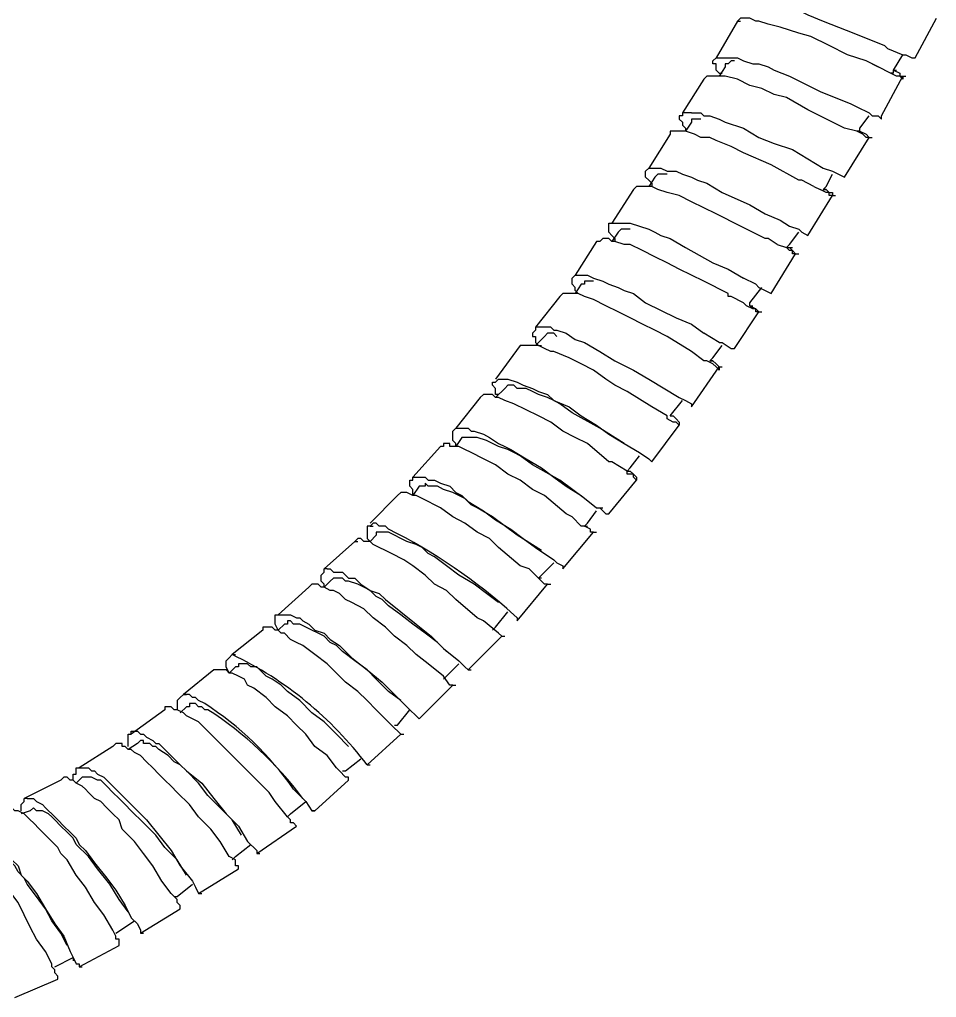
# Model space of a CAD drawing. Header units: millimetres. Extents: x 1.34 to 8.68, y 2.73 to 10.24.
# Drawn here: x 3.556 to 4.055, y 2.783 to 3.316 of the extents above; entities that cross this region are included whole.
import ezdxf

# ---------------------------------------------------------------- set-up
doc = ezdxf.new("R2010")
doc.units = ezdxf.units.MM
doc.layers.add('PDF2_형상', color=7, linetype='Continuous')

msp = doc.modelspace()

# ---------------------------------------------------------------- linework, layer by layer
at = {"layer": 'PDF2_형상', "lineweight": 25}
for points in [[(3.953746627889031, 3.326431191464378), (3.955413225111253, 3.326431191464378), (3.957079836222364, 3.326431191464378), (3.95874664177792, 3.326431191464378), (3.960413239000142, 3.326431191464378), (3.96374664177792, 3.324764385908822), (3.968746655666809, 3.324764385908822), (3.973746669555697, 3.3230977886866), (3.977079864000142, 3.321431191464378), (3.982079877889031, 3.319764372019933), (3.985413280666808, 3.318097774797711), (3.993746489000142, 3.314764372019933), (4.010413322333475, 3.308097760908822), (4.027079947333475, 3.301431149797711)], [(3.947079808444586, 3.314764372019933), (3.935413197333475, 3.294764330353267)], [(4.007079919555697, 3.296431149797711), (3.997079891777919, 3.301431149797711), (3.98707987788903, 3.3064311636866), (3.980413266777919, 3.308097760908822), (3.97541326677792, 3.309764358131044), (3.970413252889031, 3.3114311636866), (3.96374664177792, 3.313097774797711), (3.95874664177792, 3.314764372019933), (3.957079836222364, 3.314764372019933), (3.953746627889031, 3.316431177575489), (3.952079822333475, 3.316431177575489), (3.950413225111253, 3.316431177575489), (3.94874662788903, 3.316431177575489), (3.947079808444586, 3.314764372019933)], [(3.947079808444586, 3.314764372019933), (3.94874662788903, 3.314764372019933)], [(4.043746572333475, 3.294764330353267), (4.055413183444586, 3.316431177575489)], [(4.017079933444586, 3.293097733131044), (4.007079919555697, 3.296431149797711)], [(4.027079947333475, 3.301431149797711), (4.028746544555697, 3.299764344242155), (4.027079947333475, 3.301431149797711)], [(4.028746544555697, 3.299764344242155), (4.037079961222364, 3.296431149797711), (4.038746558444586, 3.296431149797711), (4.042079975111253, 3.294764330353267), (4.043746572333475, 3.294764330353267)], [(4.032079961222363, 3.288097733131044), (4.037079961222364, 3.296431149797711)], [(3.937080002889031, 3.286431122019933), (3.935413197333475, 3.288097733131044), (3.935413197333475, 3.289764330353266), (3.935413197333475, 3.291431135908822), (3.933746600111253, 3.291431135908822), (3.933746600111253, 3.293097733131044), (3.935413197333475, 3.294764330353267)], [(3.935413197333475, 3.294764330353267), (3.937080002889031, 3.294764330353267)], [(3.935413197333475, 3.294764330353267), (3.937080002889031, 3.294764330353267), (3.938746600111253, 3.294764330353267), (3.940413211222364, 3.294764330353267), (3.942079808444586, 3.294764330353267), (3.947079808444586, 3.294764330353267), (3.950413225111253, 3.293097733131044), (3.955413225111253, 3.291431135908822), (3.95874664177792, 3.291431135908822), (3.96374664177792, 3.289764330353266), (3.967079850111253, 3.288097733131044), (3.97541326677792, 3.284764524797711), (3.992079891777919, 3.276431108131044), (4.008746516777919, 3.269764497019933), (4.012079919555697, 3.268097691464377)], [(3.945413211222364, 3.293097733131044), (3.943746614000142, 3.293097733131044), (3.942079808444586, 3.291431135908822), (3.940413211222364, 3.291431135908822), (3.940413211222364, 3.289764330353266)], [(4.020413336222364, 3.291431135908822), (4.017079933444586, 3.293097733131044)], [(4.023746544555697, 3.289764330353266), (4.020413336222364, 3.291431135908822), (4.023746544555697, 3.289764330353266)], [(3.940413211222364, 3.289764330353266), (3.937080002889031, 3.284764524797711)], [(3.937080002889031, 3.286431122019933), (3.938746600111253, 3.286431122019933)], [(4.037079961222364, 3.284764524797711), (4.037079961222364, 3.283097719242155), (4.035413155666808, 3.284764524797711), (4.033746558444586, 3.284764524797711), (4.03041314177792, 3.286431122019933), (4.023746544555697, 3.289764330353266)], [(4.032079961222363, 3.286431122019933), (4.03041314177792, 3.286431122019933)], [(4.032079961222363, 3.286431122019933), (4.032079961222363, 3.288097733131044)], [(4.032079961222363, 3.288097733131044), (4.033746558444586, 3.288097733131044)], [(4.032079961222363, 3.288097733131044), (4.035413155666808, 3.286431122019933), (4.035413155666808, 3.284764524797711), (4.037079961222364, 3.284764524797711)], [(3.928746586222364, 3.283097719242155), (3.917079975111253, 3.264764497019933)], [(3.930413183444586, 3.284764524797711), (3.928746586222364, 3.283097719242155)], [(4.005413308444586, 3.256431080353267), (4.002079905666808, 3.258097677575489), (3.998746502889031, 3.259764483131044), (3.985413280666808, 3.266431094242155), (3.973746669555697, 3.273097705353266), (3.967079850111253, 3.274764510908822), (3.960413239000142, 3.278097705353267), (3.953746627889031, 3.279764524797711), (3.947079808444586, 3.283097719242155), (3.940413211222364, 3.284764524797711), (3.938746600111253, 3.284764524797711), (3.935413197333475, 3.284764524797711), (3.933746600111253, 3.284764524797711), (3.93208000288903, 3.284764524797711), (3.930413183444586, 3.284764524797711)], [(4.02541314177792, 3.263097691464378), (4.037079961222364, 3.284764524797711)], [(4.037079961222364, 3.284764524797711), (4.038746558444586, 3.284764524797711)], [(3.917079975111253, 3.264764497019933), (3.917079975111253, 3.263097691464378)], [(3.922079975111253, 3.264764497019933), (3.920413169555697, 3.264764497019933), (3.918746572333475, 3.264764497019933), (3.917079975111253, 3.264764497019933)], [(3.922079975111253, 3.264764497019933), (3.925413183444586, 3.264764497019933), (3.927079989000142, 3.264764497019933), (3.928746586222364, 3.263097691464378), (3.93208000288903, 3.263097691464378), (3.937080002889031, 3.261431080353266), (3.940413211222364, 3.259764483131044), (3.950413225111253, 3.256431080353267), (3.95874664177792, 3.251431066464378), (3.967079850111253, 3.2480976636866), (3.977079864000142, 3.244764455353267), (3.993746489000142, 3.234764441464378)], [(4.012079919555697, 3.268097691464377), (4.018746530666808, 3.264764497019933), (4.020413336222364, 3.263097691464378), (4.023746544555697, 3.263097691464378), (4.02541314177792, 3.261431080353266), (4.02541314177792, 3.263097691464378)], [(3.917079975111253, 3.263097691464378), (3.915413169555698, 3.263097691464378), (3.915413169555698, 3.261431080353266), (3.917079975111253, 3.259764483131044), (3.917079975111253, 3.258097677575489), (3.918746572333475, 3.256431080353267)], [(3.922079975111253, 3.259764483131044), (3.918746572333475, 3.254764483131044)], [(3.927079989000142, 3.261431080353266), (3.925413183444586, 3.261431080353266), (3.923746586222364, 3.261431080353266), (3.922079975111253, 3.261431080353266), (3.922079975111253, 3.259764483131044)], [(4.013746516777919, 3.256431080353267), (4.018746530666808, 3.263097691464378)], [(3.910413155666808, 3.254764483131044), (3.910413155666808, 3.2530976636866)], [(3.915413169555698, 3.254764483131044), (3.913746558444586, 3.254764483131044), (3.912079961222364, 3.254764483131044), (3.910413155666808, 3.254764483131044)], [(3.988746475111253, 3.224764427575489), (3.982079877889031, 3.228097830353267), (3.980413266777919, 3.228097830353267), (3.965413252889031, 3.2364310386866), (3.950413225111253, 3.243097858131045), (3.943746614000142, 3.246431066464378), (3.935413197333475, 3.249764469242156), (3.93208000288903, 3.251431066464378), (3.927079989000142, 3.251431066464378), (3.923746586222364, 3.2530976636866), (3.918746572333475, 3.254764483131044), (3.917079975111253, 3.254764483131044), (3.915413169555698, 3.254764483131044)], [(3.918746572333475, 3.256431080353267), (3.918746572333475, 3.254764483131044)], [(4.018746530666808, 3.251431066464378), (4.017079933444586, 3.251431066464378), (4.015413336222364, 3.2530976636866), (4.012079919555697, 3.254764483131044), (4.005413308444586, 3.256431080353267)], [(4.013746516777919, 3.254764483131044), (4.012079919555697, 3.254764483131044)], [(4.013746516777919, 3.254764483131044), (4.013746516777919, 3.256431080353267)], [(4.013746516777919, 3.254764483131044), (4.013746516777919, 3.256431080353267)], [(4.013746516777919, 3.254764483131044), (4.017079933444586, 3.2530976636866), (4.018746530666808, 3.251431066464378)], [(3.910413155666808, 3.2530976636866), (3.898746544555697, 3.234764441464378)], [(4.005413308444586, 3.229764441464378), (4.018746530666808, 3.251431066464378)], [(4.018746530666808, 3.251431066464378), (4.020413336222364, 3.251431066464378)], [(3.897079933444586, 3.233097844242156), (3.898746544555697, 3.234764441464378)], [(3.90041314177792, 3.226431024797711), (3.898746544555697, 3.228097830353267), (3.897079933444586, 3.229764441464378), (3.897079933444586, 3.2314310386866), (3.897079933444586, 3.233097844242156)], [(3.898746544555697, 3.234764441464378), (3.90041314177792, 3.234764441464378), (3.902079947333475, 3.234764441464378), (3.903746544555697, 3.234764441464378), (3.90541314177792, 3.234764441464378), (3.908746558444586, 3.233097844242156), (3.913746558444586, 3.233097844242156), (3.917079975111253, 3.2314310386866), (3.922079975111253, 3.229764441464378), (3.925413183444586, 3.228097830353267), (3.930413183444586, 3.226431024797711), (3.938746600111253, 3.221431024797711), (3.953746627889031, 3.2147644136866), (3.962079836222364, 3.209764399797711), (3.970413252889031, 3.206430997019933), (3.97541326677792, 3.2030977886866)], [(3.993746489000142, 3.234764441464378), (3.998746502889031, 3.233097844242156)], [(3.998746502889031, 3.233097844242156), (4.002079905666808, 3.2314310386866), (4.005413308444586, 3.229764441464378)], [(3.902079947333475, 3.229764441464378), (3.898746544555697, 3.224764427575489)], [(3.908746558444586, 3.2314310386866), (3.907079961222364, 3.2314310386866), (3.90541314177792, 3.2314310386866), (3.903746544555697, 3.2314310386866), (3.902079947333475, 3.229764441464378)], [(3.995413294555697, 3.224764427575489), (3.998746502889031, 3.2314310386866)], [(3.890413336222364, 3.223097830353267), (3.87874650288903, 3.204764399797711)], [(3.892079933444586, 3.224764427575489), (3.890413336222364, 3.223097830353267)], [(3.968746655666809, 3.193097774797711), (3.96374664177792, 3.196431191464378), (3.962079836222364, 3.196431191464378), (3.94874662788903, 3.2030977886866), (3.935413197333475, 3.209764399797711), (3.928746586222364, 3.213097816464377), (3.922079975111253, 3.216431010908822), (3.915413169555698, 3.2197644136866), (3.908746558444586, 3.221431024797711), (3.903746544555697, 3.223097830353267), (3.90041314177792, 3.224764427575489), (3.898746544555697, 3.224764427575489), (3.895413336222364, 3.224764427575489), (3.893746530666808, 3.224764427575489), (3.892079933444586, 3.224764427575489)], [(3.90041314177792, 3.226431024797711), (3.90041314177792, 3.224764427575489)], [(3.988746475111253, 3.224764427575489), (3.992079891777919, 3.223097830353267)], [(3.998746502889031, 3.2197644136866), (3.997079891777919, 3.2197644136866), (3.997079891777919, 3.221431024797711), (3.995413294555697, 3.221431024797711), (3.992079891777919, 3.223097830353267)], [(3.993746489000142, 3.223097830353267), (3.995413294555697, 3.224764427575489)], [(3.995413294555697, 3.223097830353267), (3.993746489000142, 3.223097830353267)], [(3.993746489000142, 3.223097830353267), (3.995413294555697, 3.223097830353267)], [(3.995413294555697, 3.223097830353267), (3.997079891777919, 3.221431024797711), (3.998746502889031, 3.221431024797711), (3.998746502889031, 3.2197644136866)], [(3.985413280666808, 3.1980977886866), (3.998746502889031, 3.2197644136866)], [(3.998746502889031, 3.2197644136866), (4.000413308444586, 3.2197644136866)], [(3.877079905666808, 3.204764399797711), (3.87874650288903, 3.204764399797711)], [(3.880413308444586, 3.196431191464378), (3.87874650288903, 3.1980977886866), (3.877079905666808, 3.199764385908822), (3.877079905666808, 3.201431191464378), (3.877079905666808, 3.2030977886866), (3.877079905666808, 3.204764399797711)], [(3.87874650288903, 3.204764399797711), (3.880413308444586, 3.204764399797711), (3.882079919555697, 3.204764399797711), (3.883746516777919, 3.204764399797711), (3.885413322333475, 3.204764399797711), (3.88874651677792, 3.204764399797711), (3.893746530666808, 3.2030977886866), (3.898746544555697, 3.201431191464378), (3.902079947333475, 3.199764385908822), (3.90541314177792, 3.1980977886866), (3.910413155666808, 3.196431191464378), (3.918746572333475, 3.191431177575489), (3.933746600111253, 3.183097760908822), (3.942079808444586, 3.179764358131044), (3.950413225111253, 3.174764344242155)], [(3.88874651677792, 3.201431191464378), (3.887079919555697, 3.201431191464378), (3.885413322333475, 3.201431191464378), (3.883746516777919, 3.201431191464378), (3.882079919555697, 3.199764385908822)], [(3.97541326677792, 3.2030977886866), (3.980413266777919, 3.201431191464378)], [(3.980413266777919, 3.201431191464378), (3.982079877889031, 3.199764385908822), (3.985413280666808, 3.1980977886866)], [(3.943746614000142, 3.164764330353266), (3.942079808444586, 3.164764330353266), (3.942079808444586, 3.166431135908822), (3.928746586222364, 3.173097747019933), (3.922079975111253, 3.176431149797711), (3.915413169555698, 3.179764358131044), (3.908746558444586, 3.183097760908822), (3.902079947333475, 3.1864311636866), (3.895413336222364, 3.189764372019933), (3.88874651677792, 3.193097774797711), (3.885413322333475, 3.193097774797711), (3.880413308444586, 3.194764372019933), (3.87874650288903, 3.194764372019933), (3.877079905666808, 3.196431191464378), (3.875413308444586, 3.196431191464378), (3.873746502889031, 3.196431191464378), (3.872079891777919, 3.194764372019933)], [(3.882079919555697, 3.199764385908822), (3.87874650288903, 3.194764372019933)], [(3.880413308444586, 3.196431191464378), (3.880413308444586, 3.194764372019933)], [(3.97541326677792, 3.193097774797711), (3.980413266777919, 3.199764385908822)], [(3.870413294555697, 3.194764372019933), (3.858746475111253, 3.176431149797711)], [(3.872079891777919, 3.194764372019933), (3.870413294555697, 3.194764372019933)], [(3.968746655666809, 3.193097774797711), (3.973746669555697, 3.191431177575489)], [(3.973746669555697, 3.191431177575489), (3.97541326677792, 3.193097774797711)], [(3.973746669555697, 3.191431177575489), (3.97541326677792, 3.191431177575489)], [(3.978746669555697, 3.188097774797711), (3.977079864000142, 3.188097774797711), (3.977079864000142, 3.189764372019933), (3.97541326677792, 3.189764372019933), (3.973746669555697, 3.191431177575489)], [(3.97541326677792, 3.191431177575489), (3.977079864000142, 3.191431177575489)], [(3.97541326677792, 3.191431177575489), (3.977079864000142, 3.189764372019933), (3.978746669555697, 3.188097774797711)], [(3.965413252889031, 3.166431135908822), (3.978746669555697, 3.188097774797711)], [(3.978746669555697, 3.188097774797711), (3.980413266777919, 3.188097774797711)], [(3.857079877889031, 3.174764344242155), (3.858746475111253, 3.176431149797711)], [(3.858746475111253, 3.168097733131044), (3.858746475111253, 3.169764330353267), (3.857079877889031, 3.171431149797711), (3.857079877889031, 3.173097747019933), (3.857079877889031, 3.174764344242155)], [(3.858746475111253, 3.176431149797711), (3.860413280666809, 3.176431149797711), (3.862079877889031, 3.176431149797711), (3.863746475111253, 3.176431149797711), (3.865413294555697, 3.176431149797711), (3.868746489000142, 3.174764344242155), (3.873746502889031, 3.173097747019933), (3.877079905666808, 3.171431149797711), (3.882079919555697, 3.169764330353267), (3.885413322333475, 3.168097733131044), (3.890413336222364, 3.166431135908822), (3.897079933444586, 3.161431122019933), (3.913746558444586, 3.153097705353267), (3.922079975111253, 3.149764510908822), (3.928746586222364, 3.144764497019933)], [(3.957079836222364, 3.171431149797711), (3.950413225111253, 3.174764344242155)], [(3.862079877889031, 3.171431149797711), (3.858746475111253, 3.166431135908822)], [(3.868746489000142, 3.173097747019933), (3.86707989177792, 3.173097747019933), (3.865413294555697, 3.173097747019933), (3.863746475111253, 3.173097747019933), (3.863746475111253, 3.171431149797711), (3.862079877889031, 3.171431149797711)], [(3.953746627889031, 3.161431122019933), (3.960413239000142, 3.169764330353267)], [(3.957079836222364, 3.171431149797711), (3.95874664177792, 3.169764330353267)], [(3.95874664177792, 3.169764330353267), (3.962079836222364, 3.168097733131044), (3.965413252889031, 3.166431135908822)], [(3.85041326677792, 3.164764330353266), (3.837079836222364, 3.148097705353266)], [(3.852079864000142, 3.166431135908822), (3.85041326677792, 3.164764330353266)], [(3.922079975111253, 3.134764483131044), (3.908746558444586, 3.143097691464377), (3.902079947333475, 3.146431108131044), (3.895413336222364, 3.149764510908822), (3.88874651677792, 3.153097705353267), (3.882079919555697, 3.156431122019933), (3.875413308444586, 3.159764524797711), (3.868746489000142, 3.163097733131044), (3.863746475111253, 3.164764330353266), (3.860413280666809, 3.166431135908822), (3.858746475111253, 3.166431135908822), (3.85541326677792, 3.166431135908822), (3.853746669555698, 3.166431135908822), (3.852079864000142, 3.166431135908822)], [(3.858746475111253, 3.168097733131044), (3.860413280666809, 3.166431135908822)], [(3.950413225111253, 3.161431122019933), (3.943746614000142, 3.164764330353266)], [(3.950413225111253, 3.161431122019933), (3.952079822333475, 3.159764524797711)], [(3.95874664177792, 3.156431122019933), (3.957079836222364, 3.156431122019933), (3.957079836222364, 3.158097719242155), (3.955413225111253, 3.158097719242155), (3.952079822333475, 3.159764524797711)], [(3.953746627889031, 3.159764524797711), (3.953746627889031, 3.161431122019933)], [(3.953746627889031, 3.159764524797711), (3.953746627889031, 3.161431122019933)], [(3.953746627889031, 3.159764524797711), (3.957079836222364, 3.158097719242155), (3.95874664177792, 3.156431122019933)], [(3.953746627889031, 3.159764524797711), (3.955413225111253, 3.159764524797711)], [(3.945413211222364, 3.136431080353266), (3.95874664177792, 3.156431122019933)], [(3.95874664177792, 3.156431122019933), (3.960413239000142, 3.156431122019933)], [(3.837079836222364, 3.148097705353266), (3.837079836222364, 3.146431108131044)], [(3.845413252889031, 3.148097705353266), (3.842079850111253, 3.148097705353266), (3.840413252889031, 3.148097705353266), (3.83874664177792, 3.148097705353266), (3.837079836222364, 3.148097705353266)], [(3.845413252889031, 3.148097705353266), (3.847079850111253, 3.146431108131044), (3.848746669555697, 3.146431108131044), (3.853746669555698, 3.144764497019933), (3.858746475111253, 3.141431094242155), (3.863746475111253, 3.139764497019933), (3.872079891777919, 3.134764483131044), (3.880413308444586, 3.129764483131044), (3.890413336222364, 3.124764469242156), (3.898746544555697, 3.119764455353267), (3.915413169555698, 3.109764441464378)], [(3.837079836222364, 3.146431108131044), (3.835413239000142, 3.144764497019933)], [(3.835413239000142, 3.144764497019933), (3.835413239000142, 3.143097691464377)], [(3.835413239000142, 3.143097691464377), (3.837079836222364, 3.143097691464377), (3.837079836222364, 3.141431094242155), (3.837079836222364, 3.139764497019933), (3.83874664177792, 3.138097691464378)], [(3.842079850111253, 3.143097691464377), (3.837079836222364, 3.138097691464378)], [(3.848746669555697, 3.143097691464377), (3.847079850111253, 3.144764497019933), (3.845413252889031, 3.144764497019933), (3.843746655666809, 3.144764497019933), (3.842079850111253, 3.143097691464377)], [(3.937080002889031, 3.139764497019933), (3.928746586222364, 3.144764497019933)], [(3.828746627889031, 3.138097691464378), (3.815413211222364, 3.119764455353267)], [(3.830413225111253, 3.138097691464378), (3.828746627889031, 3.138097691464378)], [(3.837079836222364, 3.138097691464378), (3.835413239000142, 3.138097691464378), (3.83374664177792, 3.138097691464378), (3.832079836222364, 3.138097691464378), (3.830413225111253, 3.138097691464378)], [(3.83874664177792, 3.138097691464378), (3.837079836222364, 3.138097691464378)], [(3.83874664177792, 3.138097691464378), (3.840413252889031, 3.138097691464378)], [(3.845413252889031, 3.134764483131044), (3.842079850111253, 3.136431080353266), (3.83874664177792, 3.138097691464378)], [(3.933746600111253, 3.131431080353267), (3.938746600111253, 3.138097691464378)], [(3.937080002889031, 3.139764497019933), (3.938746600111253, 3.139764497019933)], [(3.938746600111253, 3.139764497019933), (3.943746614000142, 3.136431080353266), (3.945413211222364, 3.136431080353266)], [(3.847079850111253, 3.134764483131044), (3.845413252889031, 3.134764483131044)], [(3.90041314177792, 3.104764441464378), (3.887079919555697, 3.113097858131044), (3.880413308444586, 3.116431052575489), (3.875413308444586, 3.119764455353267), (3.868746489000142, 3.124764469242156), (3.862079877889031, 3.1280976636866), (3.85541326677792, 3.131431080353267), (3.847079850111253, 3.134764483131044)], [(3.928746586222364, 3.129764483131044), (3.922079975111253, 3.134764483131044)], [(3.93208000288903, 3.129764483131044), (3.933746600111253, 3.131431080353267)], [(3.922079975111253, 3.104764441464378), (3.937080002889031, 3.126431066464378)], [(3.937080002889031, 3.126431066464378), (3.937080002889031, 3.124764469242156), (3.935413197333475, 3.126431066464378), (3.933746600111253, 3.1280976636866), (3.930413183444586, 3.129764483131044), (3.928746586222364, 3.129764483131044)], [(3.933746600111253, 3.129764483131044), (3.93208000288903, 3.129764483131044)], [(3.93208000288903, 3.129764483131044), (3.933746600111253, 3.129764483131044)], [(3.933746600111253, 3.129764483131044), (3.935413197333475, 3.1280976636866), (3.937080002889031, 3.126431066464378)], [(3.937080002889031, 3.126431066464378), (3.938746600111253, 3.126431066464378)], [(3.817079808444586, 3.1114310386866), (3.815413211222364, 3.1114310386866), (3.815413211222364, 3.113097858131044), (3.815413211222364, 3.114764455353267), (3.813746600111253, 3.116431052575489), (3.813746600111253, 3.118097858131045), (3.815413211222364, 3.118097858131045)], [(3.815413211222364, 3.118097858131045), (3.817079808444586, 3.119764455353267)], [(3.817079808444586, 3.119764455353267), (3.818746614000142, 3.119764455353267), (3.820413211222364, 3.119764455353267), (3.822079808444586, 3.119764455353267), (3.827079822333475, 3.118097858131045), (3.830413225111253, 3.116431052575489), (3.835413239000142, 3.114764455353267), (3.83874664177792, 3.113097858131044), (3.843746655666809, 3.1114310386866), (3.847079850111253, 3.108097844242156), (3.85541326677792, 3.104764441464378), (3.862079877889031, 3.099764427575489), (3.870413294555697, 3.0947644136866), (3.877079905666808, 3.0897644136866), (3.885413322333475, 3.084764399797711), (3.893746530666808, 3.079764399797711)], [(3.885413322333475, 3.084764399797711), (3.872079891777919, 3.093097816464378), (3.857079877889031, 3.101431024797711), (3.85041326677792, 3.1064310386866), (3.847079850111253, 3.108097844242156), (3.843746655666809, 3.109764441464378), (3.83874664177792, 3.1114310386866), (3.835413239000142, 3.113097858131044), (3.832079836222364, 3.114764455353267), (3.827079822333475, 3.114764455353267), (3.825413225111253, 3.116431052575489), (3.82374662788903, 3.116431052575489), (3.822079808444586, 3.116431052575489), (3.820413211222364, 3.114764455353267)], [(3.808746600111253, 3.1114310386866), (3.807080002889031, 3.109764441464378)], [(3.877079905666808, 3.074764385908822), (3.865413294555697, 3.084764399797711), (3.858746475111253, 3.088097816464377), (3.852079864000142, 3.091431010908822), (3.845413252889031, 3.096431024797711), (3.83874664177792, 3.099764427575489), (3.832079836222364, 3.103097830353267), (3.825413225111253, 3.1064310386866), (3.820413211222364, 3.108097844242156), (3.817079808444586, 3.109764441464378), (3.815413211222364, 3.109764441464378), (3.813746600111253, 3.1114310386866), (3.812080002889031, 3.1114310386866), (3.810413197333475, 3.1114310386866), (3.808746600111253, 3.1114310386866)], [(3.820413211222364, 3.114764455353267), (3.815413211222364, 3.109764441464378)], [(3.807080002889031, 3.109764441464378), (3.793746572333475, 3.093097816464378)], [(3.908746558444586, 3.099764427575489), (3.90041314177792, 3.104764441464378)], [(3.910413155666808, 3.099764427575489), (3.917079975111253, 3.108097844242156)], [(3.915413169555698, 3.109764441464378), (3.918746572333475, 3.108097844242156), (3.922079975111253, 3.1064310386866), (3.922079975111253, 3.104764441464378)], [(3.915413169555698, 3.0947644136866), (3.913746558444586, 3.096431024797711), (3.912079961222364, 3.096431024797711), (3.908746558444586, 3.098097830353267), (3.908746558444586, 3.099764427575489)], [(3.910413155666808, 3.099764427575489), (3.912079961222364, 3.099764427575489)], [(3.910413155666808, 3.099764427575489), (3.912079961222364, 3.099764427575489), (3.913746558444586, 3.098097830353267), (3.915413169555698, 3.096431024797711)], [(3.910413155666808, 3.099764427575489), (3.912079961222364, 3.099764427575489)], [(3.90041314177792, 3.074764385908822), (3.915413169555698, 3.0947644136866)], [(3.915413169555698, 3.096431024797711), (3.915413169555698, 3.0947644136866)], [(3.792079975111253, 3.091431010908822), (3.793746572333475, 3.093097816464378)], [(3.793746572333475, 3.083097802575489), (3.793746572333475, 3.084764399797711), (3.792079975111253, 3.086430997019933), (3.792079975111253, 3.088097816464377), (3.792079975111253, 3.0897644136866), (3.792079975111253, 3.091431010908822)], [(3.793746572333475, 3.093097816464378), (3.795413169555697, 3.093097816464378), (3.797079975111253, 3.093097816464378), (3.798746586222364, 3.093097816464378), (3.800413183444586, 3.093097816464378), (3.802079989000142, 3.091431010908822), (3.803746586222364, 3.091431010908822), (3.808746600111253, 3.0897644136866), (3.812080002889031, 3.088097816464377), (3.817079808444586, 3.084764399797711), (3.820413211222364, 3.083097802575489), (3.82374662788903, 3.081430997019933), (3.832079836222364, 3.076431191464378), (3.840413252889031, 3.071431191464378), (3.847079850111253, 3.066431177575489), (3.853746669555698, 3.0614311636866), (3.862079877889031, 3.0564311636866), (3.870413294555697, 3.049764344242155)], [(3.853746669555698, 3.046431149797711), (3.842079850111253, 3.0564311636866), (3.835413239000142, 3.059764358131044), (3.828746627889031, 3.064764372019933), (3.822079808444586, 3.068097774797711), (3.815413211222364, 3.0730977886866), (3.808746600111253, 3.076431191464378), (3.802079989000142, 3.079764399797711), (3.798746586222364, 3.081430997019933), (3.795413169555697, 3.083097802575489), (3.792079975111253, 3.083097802575489), (3.790413169555698, 3.083097802575489), (3.790413169555698, 3.084764399797711), (3.788746558444586, 3.084764399797711), (3.787079961222364, 3.084764399797711), (3.787079961222364, 3.083097802575489)], [(3.797079975111253, 3.088097816464377), (3.793746572333475, 3.083097802575489)], [(3.863746475111253, 3.054764358131044), (3.85041326677792, 3.064764372019933), (3.835413239000142, 3.0730977886866), (3.828746627889031, 3.0780977886866), (3.825413225111253, 3.079764399797711), (3.822079808444586, 3.081430997019933), (3.817079808444586, 3.083097802575489), (3.813746600111253, 3.084764399797711), (3.810413197333475, 3.086430997019933), (3.805413183444586, 3.088097816464377), (3.803746586222364, 3.088097816464377), (3.802079989000142, 3.088097816464377), (3.800413183444586, 3.088097816464377), (3.798746586222364, 3.088097816464377), (3.797079975111253, 3.088097816464377)], [(3.785413155666808, 3.083097802575489), (3.770413336222364, 3.066431177575489)], [(3.787079961222364, 3.083097802575489), (3.785413155666808, 3.083097802575489)], [(3.88874651677792, 3.071431191464378), (3.893746530666808, 3.0780977886866)], [(3.893746530666808, 3.079764399797711), (3.898746544555697, 3.076431191464378), (3.90041314177792, 3.074764385908822)], [(3.87874650288903, 3.074764385908822), (3.877079905666808, 3.074764385908822)], [(3.887079919555697, 3.069764372019933), (3.87874650288903, 3.074764385908822)], [(3.887079919555697, 3.069764372019933), (3.88874651677792, 3.071431191464378)], [(3.887079919555697, 3.069764372019933), (3.88874651677792, 3.069764372019933), (3.890413336222364, 3.068097774797711), (3.892079933444586, 3.066431177575489)], [(3.892079933444586, 3.064764372019933), (3.890413336222364, 3.066431177575489), (3.890413336222364, 3.068097774797711), (3.887079919555697, 3.068097774797711), (3.887079919555697, 3.069764372019933)], [(3.770413336222364, 3.0564311636866), (3.770413336222364, 3.058097760908822), (3.770413336222364, 3.059764358131044), (3.768746530666808, 3.0614311636866), (3.768746530666808, 3.063097774797711), (3.768746530666808, 3.064764372019933), (3.770413336222364, 3.064764372019933)], [(3.770413336222364, 3.064764372019933), (3.770413336222364, 3.066431177575489)], [(3.770413336222364, 3.066431177575489), (3.772079933444586, 3.066431177575489), (3.773746544555697, 3.066431177575489), (3.77541314177792, 3.066431177575489), (3.777079947333475, 3.066431177575489), (3.778746544555697, 3.064764372019933), (3.782079961222364, 3.064764372019933), (3.785413155666808, 3.063097774797711), (3.790413169555698, 3.0614311636866), (3.793746572333475, 3.058097760908822), (3.797079975111253, 3.0564311636866), (3.800413183444586, 3.053097747019933), (3.808746600111253, 3.048097747019933), (3.815413211222364, 3.043097733131044), (3.82374662788903, 3.038097733131044), (3.830413225111253, 3.033097719242155), (3.837079836222364, 3.028097705353267), (3.847079850111253, 3.021431108131044)], [(3.840413252889031, 3.026431108131044), (3.827079822333475, 3.034764524797711), (3.813746600111253, 3.044764330353267), (3.805413183444586, 3.049764344242155), (3.802079989000142, 3.051431149797711), (3.798746586222364, 3.054764358131044), (3.795413169555697, 3.0564311636866), (3.792079975111253, 3.058097760908822), (3.787079961222364, 3.059764358131044), (3.783746558444586, 3.0614311636866), (3.782079961222364, 3.0614311636866), (3.78041314177792, 3.0614311636866), (3.778746544555697, 3.0614311636866), (3.777079947333475, 3.063097774797711), (3.777079947333475, 3.0614311636866), (3.77541314177792, 3.0614311636866), (3.773746544555697, 3.0614311636866)], [(3.877079905666808, 3.046431149797711), (3.892079933444586, 3.064764372019933)], [(3.892079933444586, 3.066431177575489), (3.892079933444586, 3.064764372019933)], [(3.76374651677792, 3.058097760908822), (3.762079919555697, 3.0564311636866)], [(3.828746627889031, 3.018097691464377), (3.817079808444586, 3.028097705353267), (3.812080002889031, 3.033097719242155), (3.805413183444586, 3.036431122019933), (3.798746586222364, 3.041431135908822), (3.792079975111253, 3.044764330353267), (3.785413155666808, 3.049764344242155), (3.782079961222364, 3.051431149797711), (3.778746544555697, 3.053097747019933), (3.77541314177792, 3.054764358131044), (3.772079933444586, 3.0564311636866), (3.770413336222364, 3.0564311636866), (3.767079933444586, 3.058097760908822), (3.765413336222364, 3.058097760908822), (3.76374651677792, 3.058097760908822)], [(3.773746544555697, 3.0614311636866), (3.770413336222364, 3.0564311636866)], [(3.762079919555697, 3.0564311636866), (3.747079891777919, 3.041431135908822)], [(3.857079877889031, 3.044764330353267), (3.853746669555698, 3.046431149797711)], [(3.865413294555697, 3.041431135908822), (3.870413294555697, 3.048097747019933)], [(3.870413294555697, 3.049764344242155), (3.872079891777919, 3.049764344242155)], [(3.872079891777919, 3.049764344242155), (3.875413308444586, 3.046431149797711), (3.877079905666808, 3.046431149797711)], [(3.872079891777919, 3.049764344242155), (3.873746502889031, 3.049764344242155)], [(3.757079919555697, 3.038097733131044), (3.755413308444586, 3.039764330353266), (3.75374650288903, 3.039764330353266), (3.752079905666808, 3.039764330353266), (3.750413308444586, 3.041431135908822), (3.748746502889031, 3.041431135908822), (3.747079891777919, 3.039764330353266)], [(3.862079877889031, 3.039764330353266), (3.857079877889031, 3.044764330353267)], [(3.863746475111253, 3.039764330353266), (3.865413294555697, 3.041431135908822)], [(3.747079891777919, 3.039764330353266), (3.745413294555697, 3.039764330353266), (3.745413294555697, 3.038097733131044), (3.745413294555697, 3.036431122019933), (3.745413294555697, 3.034764524797711), (3.745413294555697, 3.033097719242155), (3.747079891777919, 3.031431122019933)], [(3.747079891777919, 3.039764330353266), (3.748746502889031, 3.039764330353266)], [(3.747079891777919, 3.039764330353266), (3.748746502889031, 3.039764330353266)], [(3.760413322333475, 3.034764524797711), (3.757079919555697, 3.036431122019933), (3.755413308444586, 3.036431122019933), (3.75374650288903, 3.036431122019933), (3.752079905666808, 3.036431122019933), (3.750413308444586, 3.036431122019933), (3.750413308444586, 3.034764524797711)], [(3.852079864000142, 3.016431094242155), (3.868746489000142, 3.036431122019933)], [(3.863746475111253, 3.039764330353266), (3.862079877889031, 3.039764330353266)], [(3.863746475111253, 3.039764330353266), (3.865413294555697, 3.039764330353266)], [(3.868746489000142, 3.036431122019933), (3.86707989177792, 3.036431122019933), (3.86707989177792, 3.038097733131044), (3.863746475111253, 3.039764330353266)], [(3.868746489000142, 3.036431122019933), (3.870413294555697, 3.036431122019933)], [(3.738746475111253, 3.031431122019933), (3.722079850111253, 3.016431094242155)], [(3.748746502889031, 3.029764524797711), (3.747079891777919, 3.031431122019933), (3.745413294555697, 3.031431122019933), (3.743746489000142, 3.031431122019933), (3.74207989177792, 3.033097719242155), (3.740413294555697, 3.033097719242155), (3.738746475111253, 3.031431122019933)], [(3.738746475111253, 3.031431122019933), (3.740413294555697, 3.031431122019933)], [(3.750413308444586, 3.034764524797711), (3.747079891777919, 3.031431122019933)], [(3.817079808444586, 2.9980976636866), (3.810413197333475, 3.0030976636866), (3.803746586222364, 3.008097677575489), (3.795413169555697, 3.013097691464378), (3.788746558444586, 3.018097691464377), (3.782079961222364, 3.023097705353266), (3.778746544555697, 3.024764510908822), (3.77541314177792, 3.028097705353267), (3.772079933444586, 3.029764524797711), (3.767079933444586, 3.031431122019933), (3.76374651677792, 3.033097719242155), (3.760413322333475, 3.034764524797711)], [(3.755413308444586, 3.026431108131044), (3.752079905666808, 3.028097705353267), (3.748746502889031, 3.029764524797711)], [(3.758746516777919, 3.024764510908822), (3.755413308444586, 3.026431108131044)], [(3.805413183444586, 2.989764455353267), (3.793746572333475, 2.999764469242156), (3.788746558444586, 3.004764483131044), (3.782079961222364, 3.008097677575489), (3.777079947333475, 3.013097691464378), (3.770413336222364, 3.018097691464377), (3.765413336222364, 3.021431108131044), (3.758746516777919, 3.024764510908822)], [(3.840413252889031, 3.013097691464378), (3.847079850111253, 3.019764497019933)], [(3.847079850111253, 3.021431108131044), (3.848746669555697, 3.019764497019933)], [(3.848746669555697, 3.019764497019933), (3.852079864000142, 3.018097691464377), (3.852079864000142, 3.016431094242155)], [(3.722079850111253, 3.006431080353267), (3.722079850111253, 3.008097677575489), (3.720413252889031, 3.009764483131044), (3.720413252889031, 3.011431080353266), (3.720413252889031, 3.013097691464378), (3.722079850111253, 3.014764497019933)], [(3.723746669555697, 3.016431094242155), (3.722079850111253, 3.016431094242155)], [(3.722079850111253, 3.014764497019933), (3.722079850111253, 3.016431094242155)], [(3.723746669555697, 3.016431094242155), (3.72541326677792, 3.016431094242155), (3.727079864000142, 3.014764497019933), (3.728746669555698, 3.014764497019933), (3.732079877889031, 3.014764497019933), (3.733746475111253, 3.013097691464378), (3.735413280666809, 3.011431080353266), (3.738746475111253, 3.011431080353266), (3.74207989177792, 3.008097677575489), (3.747079891777919, 3.004764483131044), (3.752079905666808, 3.0030976636866), (3.755413308444586, 2.999764469242156), (3.76374651677792, 2.993097858131045), (3.772079933444586, 2.9864310386866), (3.78041314177792, 2.979764441464378), (3.787079961222364, 2.973097830353267), (3.795413169555697, 2.966431010908822)], [(3.83374664177792, 3.016431094242155), (3.828746627889031, 3.018097691464377)], [(3.83874664177792, 3.011431080353266), (3.83374664177792, 3.016431094242155)], [(3.72541326677792, 3.009764483131044), (3.722079850111253, 3.006431080353267)], [(3.788746558444586, 2.971431024797711), (3.783746558444586, 2.976431024797711), (3.777079947333475, 2.9814310386866), (3.770413336222364, 2.9864310386866), (3.76374651677792, 2.991431052575489), (3.757079919555697, 2.996431066464378), (3.75374650288903, 2.999764469242156), (3.750413308444586, 3.001431066464378), (3.747079891777919, 3.004764483131044), (3.743746489000142, 3.006431080353267), (3.740413294555697, 3.008097677575489), (3.735413280666809, 3.009764483131044), (3.733746475111253, 3.009764483131044), (3.732079877889031, 3.011431080353266), (3.73041326677792, 3.011431080353266), (3.728746669555698, 3.011431080353266), (3.727079864000142, 3.011431080353266), (3.72541326677792, 3.009764483131044)], [(3.83874664177792, 3.011431080353266), (3.840413252889031, 3.013097691464378)], [(3.840413252889031, 3.009764483131044), (3.83874664177792, 3.011431080353266), (3.840413252889031, 3.009764483131044)], [(3.840413252889031, 3.011431080353266), (3.83874664177792, 3.011431080353266)], [(3.843746655666809, 3.008097677575489), (3.842079850111253, 3.008097677575489), (3.840413252889031, 3.009764483131044)], [(3.71374664177792, 3.006431080353267), (3.697079808444586, 2.991431052575489)], [(3.715413252889031, 3.008097677575489), (3.71374664177792, 3.006431080353267)], [(3.778746544555697, 2.9647644136866), (3.772079933444586, 2.9697644136866), (3.767079933444586, 2.974764427575489), (3.760413322333475, 2.979764441464378), (3.755413308444586, 2.984764441464378), (3.748746502889031, 2.989764455353267), (3.743746489000142, 2.994764455353267), (3.737079877889031, 2.9980976636866), (3.733746475111253, 2.999764469242156), (3.73041326677792, 3.0030976636866), (3.727079864000142, 3.004764483131044), (3.72541326677792, 3.004764483131044), (3.722079850111253, 3.006431080353267), (3.720413252889031, 3.006431080353267), (3.718746655666809, 3.008097677575489), (3.717079850111253, 3.008097677575489), (3.715413252889031, 3.008097677575489)], [(3.827079822333475, 2.988097858131044), (3.843746655666809, 3.008097677575489)], [(3.843746655666809, 3.008097677575489), (3.845413252889031, 3.008097677575489)], [(3.815413211222364, 2.984764441464378), (3.822079808444586, 2.993097858131045)], [(3.697079808444586, 2.983097844242156), (3.695413211222364, 2.9864310386866), (3.695413211222364, 2.988097858131044), (3.695413211222364, 2.989764455353267), (3.695413211222364, 2.991431052575489), (3.697079808444586, 2.991431052575489)], [(3.697079808444586, 2.991431052575489), (3.69874662788903, 2.991431052575489)], [(3.697079808444586, 2.991431052575489), (3.69874662788903, 2.991431052575489), (3.700413225111253, 2.991431052575489), (3.702079822333475, 2.991431052575489), (3.703746627889031, 2.991431052575489), (3.707079836222364, 2.989764455353267), (3.70874664177792, 2.989764455353267), (3.710413239000142, 2.988097858131044), (3.71374664177792, 2.9864310386866), (3.717079850111253, 2.983097844242156), (3.722079850111253, 2.9814310386866), (3.72541326677792, 2.978097830353267), (3.73041326677792, 2.974764427575489), (3.737079877889031, 2.968097816464378), (3.745413294555697, 2.961430997019933), (3.75374650288903, 2.954764399797711), (3.760413322333475, 2.9480977886866), (3.768746530666808, 2.939764372019933)], [(3.697079808444586, 2.991431052575489), (3.69874662788903, 2.991431052575489)], [(3.76374651677792, 2.944764372019933), (3.757079919555697, 2.949764385908822), (3.750413308444586, 2.956430997019933), (3.745413294555697, 2.961430997019933), (3.738746475111253, 2.966431010908822), (3.732079877889031, 2.971431024797711), (3.728746669555698, 2.974764427575489), (3.72541326677792, 2.976431024797711), (3.722079850111253, 2.979764441464378), (3.718746655666809, 2.9814310386866), (3.715413252889031, 2.983097844242156), (3.712079836222364, 2.984764441464378), (3.70874664177792, 2.9864310386866), (3.707079836222364, 2.9864310386866), (3.705413225111253, 2.9864310386866), (3.703746627889031, 2.988097858131044), (3.702079822333475, 2.988097858131044), (3.702079822333475, 2.9864310386866), (3.700413225111253, 2.9864310386866)], [(3.808746600111253, 2.988097858131044), (3.805413183444586, 2.989764455353267)], [(3.817079808444586, 2.9814310386866), (3.808746600111253, 2.988097858131044)], [(3.825413225111253, 2.991431052575489), (3.827079822333475, 2.989764455353267), (3.827079822333475, 2.988097858131044)], [(3.688746600111253, 2.983097844242156), (3.672079975111253, 2.9697644136866)], [(3.688746600111253, 2.984764441464378), (3.688746600111253, 2.983097844242156)], [(3.750413308444586, 2.939764372019933), (3.745413294555697, 2.944764372019933), (3.740413294555697, 2.949764385908822), (3.733746475111253, 2.954764399797711), (3.728746669555698, 2.959764399797711), (3.723746669555697, 2.9647644136866), (3.717079850111253, 2.9697644136866), (3.710413239000142, 2.974764427575489), (3.707079836222364, 2.976431024797711), (3.703746627889031, 2.978097830353267), (3.700413225111253, 2.9814310386866), (3.69874662788903, 2.9814310386866), (3.697079808444586, 2.983097844242156), (3.695413211222364, 2.983097844242156), (3.693746614000142, 2.984764441464378), (3.692079808444586, 2.984764441464378), (3.690413211222364, 2.984764441464378), (3.688746600111253, 2.984764441464378)], [(3.700413225111253, 2.9864310386866), (3.697079808444586, 2.983097844242156)], [(3.813746600111253, 2.983097844242156), (3.815413211222364, 2.984764441464378)], [(3.800413183444586, 2.961430997019933), (3.818746614000142, 2.979764441464378)], [(3.818746614000142, 2.979764441464378), (3.817079808444586, 2.9814310386866)], [(3.818746614000142, 2.979764441464378), (3.820413211222364, 2.979764441464378)], [(3.670413169555697, 2.959764399797711), (3.668746572333475, 2.963097816464377), (3.668746572333475, 2.9647644136866), (3.668746572333475, 2.966431010908822), (3.670413169555697, 2.968097816464378)], [(3.670413169555697, 2.968097816464378), (3.672079975111253, 2.9697644136866)], [(3.672079975111253, 2.9697644136866), (3.673746586222364, 2.9697644136866)], [(3.797079975111253, 2.9647644136866), (3.795413169555697, 2.966431010908822)], [(3.662079961222364, 2.961430997019933), (3.645413336222364, 2.9480977886866)], [(3.663746558444586, 2.961430997019933), (3.662079961222364, 2.961430997019933)], [(3.723746669555697, 2.914764330353266), (3.717079850111253, 2.919764330353267), (3.712079836222364, 2.926431149797711), (3.707079836222364, 2.9314311636866), (3.702079822333475, 2.9364311636866), (3.695413211222364, 2.941431177575489), (3.690413211222364, 2.946431191464378), (3.683746600111253, 2.951431191464378), (3.680413183444586, 2.9530977886866), (3.678746586222364, 2.956430997019933), (3.675413183444586, 2.958097802575489), (3.672079975111253, 2.959764399797711), (3.670413169555697, 2.959764399797711), (3.668746572333475, 2.961430997019933), (3.667079975111253, 2.961430997019933), (3.665413169555698, 2.961430997019933), (3.663746558444586, 2.961430997019933)], [(3.673746586222364, 2.963097816464377), (3.670413169555697, 2.959764399797711)], [(3.735413280666809, 2.919764330353267), (3.728746669555698, 2.926431149797711), (3.722079850111253, 2.933097760908822), (3.715413252889031, 2.938097774797711), (3.70874664177792, 2.944764372019933), (3.702079822333475, 2.949764385908822), (3.69874662788903, 2.9530977886866), (3.693746614000142, 2.956430997019933), (3.690413211222364, 2.958097802575489), (3.687080002889031, 2.961430997019933), (3.685413197333475, 2.963097816464377), (3.682080002889031, 2.963097816464377), (3.680413183444586, 2.9647644136866), (3.678746586222364, 2.9647644136866), (3.677079989000142, 2.9647644136866), (3.675413183444586, 2.9647644136866), (3.675413183444586, 2.963097816464377), (3.673746586222364, 2.963097816464377)], [(3.787079961222364, 2.958097802575489), (3.778746544555697, 2.9647644136866)], [(3.788746558444586, 2.958097802575489), (3.795413169555697, 2.9647644136866)], [(3.797079975111253, 2.9647644136866), (3.798746586222364, 2.963097816464377)], [(3.798746586222364, 2.963097816464377), (3.797079975111253, 2.9647644136866)], [(3.798746586222364, 2.963097816464377), (3.800413183444586, 2.961430997019933)], [(3.800413183444586, 2.961430997019933), (3.802079989000142, 2.961430997019933)], [(3.787079961222364, 2.956430997019933), (3.788746558444586, 2.958097802575489)], [(3.790413169555698, 2.9530977886866), (3.787079961222364, 2.958097802575489)], [(3.773746544555697, 2.934764358131044), (3.792079975111253, 2.9530977886866)], [(3.792079975111253, 2.9530977886866), (3.790413169555698, 2.9530977886866)], [(3.792079975111253, 2.9530977886866), (3.793746572333475, 2.9530977886866)], [(3.643746530666808, 2.946431191464378), (3.642079933444586, 2.944764372019933), (3.642079933444586, 2.943097774797711), (3.642079933444586, 2.941431177575489), (3.642079933444586, 2.939764372019933)], [(3.645413336222364, 2.9480977886866), (3.643746530666808, 2.946431191464378)], [(3.645413336222364, 2.9480977886866), (3.647079933444586, 2.9480977886866)], [(3.657079961222364, 2.943097774797711), (3.653746544555697, 2.944764372019933), (3.652079947333475, 2.946431191464378), (3.65041314177792, 2.946431191464378), (3.648746544555697, 2.9480977886866), (3.647079933444586, 2.9480977886866), (3.645413336222364, 2.9480977886866)], [(3.635413322333475, 2.939764372019933), (3.61707989177792, 2.926431149797711)], [(3.635413322333475, 2.941431177575489), (3.635413322333475, 2.939764372019933)], [(3.647079933444586, 2.9364311636866), (3.645413336222364, 2.938097774797711), (3.642079933444586, 2.939764372019933), (3.640413336222364, 2.939764372019933), (3.63874651677792, 2.941431177575489), (3.637079919555697, 2.941431177575489), (3.635413322333475, 2.941431177575489)], [(3.647079933444586, 2.941431177575489), (3.643746530666808, 2.938097774797711)], [(3.658746558444586, 2.939764372019933), (3.657079961222364, 2.939764372019933), (3.65541314177792, 2.941431177575489), (3.653746544555697, 2.941431177575489), (3.652079947333475, 2.943097774797711), (3.65041314177792, 2.943097774797711), (3.648746544555697, 2.943097774797711), (3.648746544555697, 2.941431177575489), (3.647079933444586, 2.941431177575489)], [(3.758746516777919, 2.9314311636866), (3.750413308444586, 2.939764372019933)], [(3.762079919555697, 2.9314311636866), (3.768746530666808, 2.939764372019933)], [(3.772079933444586, 2.9364311636866), (3.768746530666808, 2.939764372019933)], [(3.653746544555697, 2.933097760908822), (3.65041314177792, 2.934764358131044), (3.647079933444586, 2.9364311636866)], [(3.773746544555697, 2.934764358131044), (3.772079933444586, 2.9364311636866)], [(3.657079961222364, 2.929764358131044), (3.653746544555697, 2.933097760908822)], [(3.707079836222364, 2.876431066464378), (3.705413225111253, 2.8780976636866), (3.703746627889031, 2.8780976636866), (3.703746627889031, 2.879764483131044), (3.702079822333475, 2.881431080353267), (3.695413211222364, 2.889764497019933), (3.692079808444586, 2.894764497019933), (3.687080002889031, 2.899764510908822), (3.682080002889031, 2.904764524797711), (3.677079989000142, 2.909764524797711), (3.672079975111253, 2.914764330353266), (3.667079975111253, 2.919764330353267), (3.662079961222364, 2.924764344242155), (3.657079961222364, 2.929764358131044)], [(3.76374651677792, 2.926431149797711), (3.758746516777919, 2.9314311636866)], [(3.760413322333475, 2.9314311636866), (3.762079919555697, 2.9314311636866)], [(3.615413294555697, 2.919764330353267), (3.615413294555697, 2.921431149797711), (3.615413294555697, 2.923097747019933), (3.615413294555697, 2.924764344242155), (3.615413294555697, 2.926431149797711), (3.61707989177792, 2.926431149797711)], [(3.61707989177792, 2.928097747019933), (3.618746489000142, 2.928097747019933)], [(3.61707989177792, 2.928097747019933), (3.618746489000142, 2.928097747019933), (3.620413294555697, 2.928097747019933), (3.622079891777919, 2.926431149797711), (3.623746502889031, 2.926431149797711), (3.625413308444586, 2.924764344242155), (3.62874650288903, 2.923097747019933), (3.630413308444586, 2.921431149797711), (3.632079919555697, 2.921431149797711), (3.635413322333475, 2.918097733131044), (3.640413336222364, 2.913097733131044), (3.643746530666808, 2.909764524797711), (3.647079933444586, 2.906431122019933), (3.65541314177792, 2.899764510908822), (3.662079961222364, 2.891431094242155), (3.668746572333475, 2.883097677575489), (3.675413183444586, 2.876431066464378), (3.680413183444586, 2.868097858131045), (3.685413197333475, 2.863097858131044), (3.685413197333475, 2.8614310386866)], [(3.61707989177792, 2.926431149797711), (3.61707989177792, 2.928097747019933)], [(3.745413294555697, 2.909764524797711), (3.76374651677792, 2.926431149797711)], [(3.76374651677792, 2.926431149797711), (3.765413336222364, 2.926431149797711)], [(3.607079877889031, 2.919764330353267), (3.58874664177792, 2.908097719242155)], [(3.608746475111253, 2.921431149797711), (3.607079877889031, 2.919764330353267)], [(3.675413183444586, 2.853097830353267), (3.675413183444586, 2.854764441464378), (3.673746586222364, 2.854764441464378), (3.673746586222364, 2.8564310386866), (3.673746586222364, 2.858097844242156), (3.670413169555697, 2.859764441464378), (3.665413169555698, 2.868097858131045), (3.660413155666808, 2.874764469242156), (3.653746544555697, 2.881431080353267), (3.648746544555697, 2.888097691464378), (3.642079933444586, 2.894764497019933), (3.63874651677792, 2.898097705353266), (3.635413322333475, 2.901431108131044), (3.632079919555697, 2.904764524797711), (3.62874650288903, 2.908097719242155), (3.625413308444586, 2.911431122019933), (3.622079891777919, 2.914764330353266), (3.618746489000142, 2.916431135908822), (3.61707989177792, 2.918097733131044), (3.615413294555697, 2.918097733131044), (3.613746475111253, 2.919764330353267), (3.612079877889031, 2.919764330353267), (3.612079877889031, 2.921431149797711), (3.610413280666809, 2.921431149797711), (3.608746475111253, 2.921431149797711)], [(3.620413294555697, 2.921431149797711), (3.615413294555697, 2.918097733131044)], [(3.677079989000142, 2.871431066464378), (3.672079975111253, 2.879764483131044), (3.665413169555698, 2.886431080353266), (3.658746558444586, 2.893097691464377), (3.653746544555697, 2.899764510908822), (3.647079933444586, 2.906431122019933), (3.643746530666808, 2.909764524797711), (3.640413336222364, 2.911431122019933), (3.637079919555697, 2.914764330353266), (3.632079919555697, 2.918097733131044), (3.630413308444586, 2.919764330353267), (3.62874650288903, 2.919764330353267), (3.627079905666808, 2.921431149797711), (3.623746502889031, 2.921431149797711), (3.623746502889031, 2.923097747019933), (3.622079891777919, 2.923097747019933), (3.620413294555697, 2.921431149797711)], [(3.728746669555698, 2.908097719242155), (3.723746669555697, 2.914764330353266)], [(3.733746475111253, 2.906431122019933), (3.74207989177792, 2.913097733131044)], [(3.585413239000142, 2.901431108131044), (3.585413239000142, 2.903097705353267), (3.585413239000142, 2.904764524797711), (3.587079836222364, 2.904764524797711), (3.587079836222364, 2.906431122019933), (3.587079836222364, 2.908097719242155), (3.58874664177792, 2.908097719242155)], [(3.58874664177792, 2.908097719242155), (3.590413252889031, 2.908097719242155)], [(3.58874664177792, 2.908097719242155), (3.590413252889031, 2.908097719242155)], [(3.58874664177792, 2.908097719242155), (3.590413252889031, 2.908097719242155), (3.592079850111253, 2.908097719242155), (3.593746655666809, 2.908097719242155), (3.595413252889031, 2.906431122019933), (3.597079850111253, 2.906431122019933), (3.598746669555697, 2.904764524797711), (3.602079864000142, 2.903097705353267), (3.603746669555698, 2.901431108131044), (3.607079877889031, 2.898097705353266), (3.610413280666809, 2.894764497019933), (3.615413294555697, 2.889764497019933), (3.618746489000142, 2.886431080353266), (3.625413308444586, 2.879764483131044), (3.632079919555697, 2.871431066464378), (3.63874651677792, 2.863097858131044), (3.643746530666808, 2.854764441464378), (3.65041314177792, 2.846431024797711), (3.652079947333475, 2.843097816464378), (3.653746544555697, 2.8397644136866)], [(3.73041326677792, 2.906431122019933), (3.728746669555698, 2.908097719242155)], [(3.745413294555697, 2.909764524797711), (3.747079891777919, 2.909764524797711)], [(3.580413225111253, 2.903097705353267), (3.578746627889031, 2.901431108131044)], [(3.643746530666808, 2.831430997019933), (3.643746530666808, 2.833097802575489), (3.642079933444586, 2.834764399797711), (3.642079933444586, 2.836430997019933), (3.63874651677792, 2.8397644136866), (3.633746516777919, 2.846431024797711), (3.62874650288903, 2.854764441464378), (3.623746502889031, 2.8614310386866), (3.618746489000142, 2.868097858131045), (3.612079877889031, 2.874764469242156), (3.610413280666809, 2.879764483131044), (3.607079877889031, 2.883097677575489), (3.603746669555698, 2.886431080353266), (3.60041326677792, 2.889764497019933), (3.597079850111253, 2.891431094242155), (3.593746655666809, 2.894764497019933), (3.592079850111253, 2.896431108131044), (3.590413252889031, 2.898097705353266), (3.587079836222364, 2.899764510908822), (3.585413239000142, 2.901431108131044), (3.58374664177792, 2.901431108131044), (3.582079836222364, 2.903097705353267), (3.580413225111253, 2.903097705353267)], [(3.590413252889031, 2.903097705353267), (3.587079836222364, 2.899764510908822)], [(3.647079933444586, 2.849764427575489), (3.642079933444586, 2.858097844242156), (3.635413322333475, 2.864764455353267), (3.630413308444586, 2.871431066464378), (3.623746502889031, 2.8780976636866), (3.61707989177792, 2.884764483131044), (3.613746475111253, 2.888097691464378), (3.610413280666809, 2.891431094242155), (3.607079877889031, 2.894764497019933), (3.603746669555698, 2.898097705353266), (3.602079864000142, 2.899764510908822), (3.60041326677792, 2.901431108131044), (3.598746669555697, 2.901431108131044), (3.595413252889031, 2.903097705353267), (3.593746655666809, 2.903097705353267), (3.592079850111253, 2.903097705353267), (3.590413252889031, 2.903097705353267)], [(3.735413280666809, 2.901431108131044), (3.735413280666809, 2.903097705353267), (3.733746475111253, 2.903097705353267), (3.73041326677792, 2.906431122019933)], [(3.732079877889031, 2.906431122019933), (3.733746475111253, 2.906431122019933)], [(3.578746627889031, 2.901431108131044), (3.558746600111253, 2.891431094242155)], [(3.717079850111253, 2.884764483131044), (3.735413280666809, 2.901431108131044)], [(3.712079836222364, 2.889764497019933), (3.705413225111253, 2.896431108131044)], [(3.610413280666809, 2.8114311636866), (3.610413280666809, 2.813097774797711), (3.610413280666809, 2.814764372019933), (3.608746475111253, 2.814764372019933), (3.608746475111253, 2.816431177575489), (3.607079877889031, 2.819764372019933), (3.602079864000142, 2.8280977886866), (3.597079850111253, 2.834764399797711), (3.592079850111253, 2.843097816464378), (3.587079836222364, 2.849764427575489), (3.582079836222364, 2.858097844242156), (3.578746627889031, 2.8614310386866), (3.577079822333475, 2.864764455353267), (3.57374662788903, 2.868097858131045), (3.570413211222364, 2.871431066464378), (3.567079808444586, 2.874764469242156), (3.563746600111253, 2.8780976636866), (3.562080002889031, 2.879764483131044), (3.560413197333475, 2.881431080353267), (3.558746600111253, 2.883097677575489), (3.555413183444586, 2.884764483131044), (3.553746586222364, 2.884764483131044), (3.552079989000142, 2.886431080353266), (3.550413183444586, 2.886431080353266)], [(3.557080002889031, 2.884764483131044), (3.557080002889031, 2.886431080353266), (3.557080002889031, 2.888097691464378), (3.558746600111253, 2.889764497019933), (3.558746600111253, 2.891431094242155)], [(3.560413197333475, 2.891431094242155), (3.558746600111253, 2.891431094242155)], [(3.560413197333475, 2.891431094242155), (3.562080002889031, 2.891431094242155)], [(3.560413197333475, 2.891431094242155), (3.562080002889031, 2.891431094242155), (3.563746600111253, 2.891431094242155), (3.565413211222364, 2.889764497019933), (3.568746614000142, 2.888097691464378), (3.570413211222364, 2.886431080353266), (3.572079808444586, 2.884764483131044), (3.57374662788903, 2.883097677575489), (3.577079822333475, 2.879764483131044), (3.580413225111253, 2.876431066464378), (3.58374664177792, 2.8730976636866), (3.587079836222364, 2.869764455353267), (3.58874664177792, 2.866431052575489), (3.592079850111253, 2.863097858131044), (3.597079850111253, 2.8564310386866), (3.603746669555698, 2.848097830353267), (3.608746475111253, 2.841431010908822), (3.613746475111253, 2.833097802575489), (3.61707989177792, 2.826431191464378), (3.620413294555697, 2.8230977886866), (3.622079891777919, 2.819764372019933), (3.622079891777919, 2.818097774797711)], [(3.615413294555697, 2.829764399797711), (3.610413280666809, 2.836430997019933), (3.60541326677792, 2.8447644136866), (3.598746669555697, 2.853097830353267), (3.593746655666809, 2.859764441464378), (3.587079836222364, 2.866431052575489), (3.585413239000142, 2.869764455353267), (3.582079836222364, 2.8730976636866), (3.578746627889031, 2.876431066464378), (3.575413225111253, 2.879764483131044), (3.57374662788903, 2.881431080353267), (3.572079808444586, 2.883097677575489), (3.568746614000142, 2.884764483131044), (3.567079808444586, 2.884764483131044), (3.565413211222364, 2.884764483131044), (3.563746600111253, 2.886431080353266), (3.562080002889031, 2.884764483131044)], [(3.703746627889031, 2.883097677575489), (3.712079836222364, 2.889764497019933)], [(3.712079836222364, 2.889764497019933), (3.715413252889031, 2.884764483131044), (3.717079850111253, 2.884764483131044)], [(3.562080002889031, 2.884764483131044), (3.557080002889031, 2.883097677575489)], [(3.702079822333475, 2.881431080353267), (3.703746627889031, 2.883097677575489)], [(3.717079850111253, 2.884764483131044), (3.715413252889031, 2.884764483131044)], [(3.685413197333475, 2.8614310386866), (3.707079836222364, 2.876431066464378)], [(3.543746572333475, 2.868097858131045), (3.547079975111253, 2.864764455353267), (3.548746586222364, 2.8614310386866), (3.552079989000142, 2.858097844242156), (3.555413183444586, 2.854764441464378), (3.557080002889031, 2.849764427575489), (3.560413197333475, 2.846431024797711), (3.565413211222364, 2.8397644136866), (3.570413211222364, 2.831430997019933), (3.575413225111253, 2.8230977886866), (3.580413225111253, 2.816431177575489), (3.58374664177792, 2.808097760908822), (3.585413239000142, 2.804764358131044), (3.587079836222364, 2.801431149797711), (3.58874664177792, 2.801431149797711), (3.58874664177792, 2.799764344242155)], [(3.673746586222364, 2.859764441464378), (3.682080002889031, 2.866431052575489)], [(3.582079836222364, 2.8114311636866), (3.578746627889031, 2.818097774797711), (3.57374662788903, 2.824764385908822), (3.570413211222364, 2.831430997019933), (3.565413211222364, 2.838097816464377), (3.560413197333475, 2.8447644136866), (3.558746600111253, 2.848097830353267), (3.555413183444586, 2.851431024797711), (3.553746586222364, 2.854764441464378), (3.550413183444586, 2.858097844242156), (3.547079975111253, 2.8614310386866), (3.543746572333475, 2.863097858131044)], [(3.672079975111253, 2.858097844242156), (3.673746586222364, 2.859764441464378)], [(3.685413197333475, 2.8614310386866), (3.687080002889031, 2.8614310386866)], [(3.577079822333475, 2.793097733131044), (3.577079822333475, 2.794764330353267), (3.575413225111253, 2.796431149797711), (3.575413225111253, 2.798097747019933), (3.57374662788903, 2.799764344242155), (3.57374662788903, 2.801431149797711), (3.570413211222364, 2.808097760908822), (3.565413211222364, 2.814764372019933), (3.562080002889031, 2.821431191464378), (3.558746600111253, 2.8280977886866), (3.555413183444586, 2.834764399797711), (3.550413183444586, 2.841431010908822), (3.545413169555697, 2.846431024797711), (3.542079975111253, 2.853097830353267)], [(3.653746544555697, 2.8397644136866), (3.675413183444586, 2.853097830353267)], [(3.642079933444586, 2.838097816464377), (3.65041314177792, 2.8447644136866)], [(3.653746544555697, 2.8397644136866), (3.65541314177792, 2.8397644136866)], [(3.640413336222364, 2.838097816464377), (3.642079933444586, 2.838097816464377)], [(3.622079891777919, 2.818097774797711), (3.643746530666808, 2.831430997019933)], [(3.608746475111253, 2.818097774797711), (3.618746489000142, 2.824764385908822)], [(3.622079891777919, 2.818097774797711), (3.623746502889031, 2.818097774797711)], [(3.58874664177792, 2.799764344242155), (3.610413280666809, 2.8114311636866)], [(3.575413225111253, 2.799764344242155), (3.585413239000142, 2.804764358131044)], [(3.585413239000142, 2.804764358131044), (3.585413239000142, 2.803097747019933)], [(3.58874664177792, 2.799764344242155), (3.590413252889031, 2.799764344242155)], [(3.553746586222364, 2.783097719242155), (3.577079822333475, 2.793097733131044)]]:
    msp.add_lwpolyline(points, dxfattribs=at)
for centre, radius, start, end in [((3.622594934611928, 2.76781038293281), 0.3018964439216018, 47.79276652364482, 63.54676150798831), ((3.585335185372217, 2.788928002474619), 0.2005653663195571, 37.04768616840825, 64.37359347232069), ((3.564580561683876, 2.798931939610064), 0.1712890158484559, 34.69505240642776, 57.3150373331627), ((3.552520683145461, 2.774430785236482), 0.1965175094024615, 36.53889672882731, 57.27948921612938)]:
    msp.add_arc(centre, radius, start, end, dxfattribs=at)

doc.saveas('drawing.dxf')
